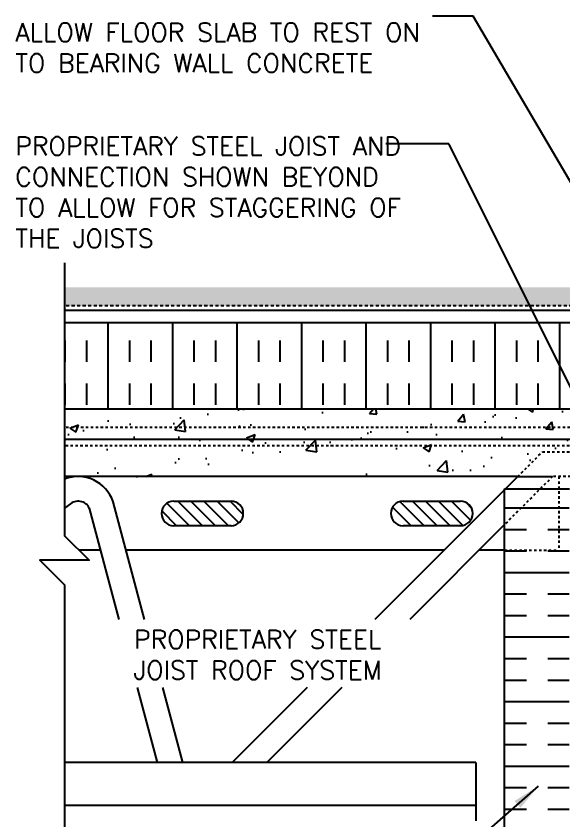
# Model space of a CAD drawing. Header units: inches. Extents: x 167.2 to 224.2, y 161.3 to 238.8.
# Drawn here: x 167.16 to 189.45, y 204.37 to 237.09 of the extents above; entities that cross this region are included whole.
import ezdxf

# ---------------------------------------------------------------- set-up
doc = ezdxf.new("R2010")
doc.units = ezdxf.units.IN
doc.header["$LTSCALE"] = 0.5
doc.header["$MEASUREMENT"] = 0
doc.linetypes.add('DASHED2', pattern=[0.375, 0.25, -0.125])
doc.linetypes.add('HIDDEN2', pattern=[0.1875, 0.125, -0.0625])
for name, color, linetype in [('HATCH', 12, 'Continuous'), ('Hidden2', 12, 'HIDDEN2'), ('line25', 2, 'Continuous'), ('LINE50', 5, 'Continuous'), ('LINE9', 9, 'Continuous'), ('TEXT', 4, 'Continuous')]:
    doc.layers.add(name, color=color, linetype=linetype)
doc.styles.add('DIM', font='romans.shx', dxfattribs={"width": 0.7})
doc.styles.add('ROMANS', font='romans.shx', dxfattribs={"height": 0.75})
doc.dimstyles.new('ext_12', dxfattribs={"dimscale": 12, "dimtxt": 0.075, "dimasz": 0.09375, "dimexe": 0.09375, "dimexo": 0.0625, "dimgap": 0.0625, "dimtad": 1, "dimdec": 1, "dimzin": 2, "dimdsep": 46, "dimlunit": 4, "dimtxsty": 'DIM', "dimcen": 0.09, "dimdle": 0.09375, "dimclrt": 4, "dimadec": 0, "dimazin": 0, "dimtfac": 1, "dimtdec": 1, "dimtmove": 2, "dimatfit": 3, "dimfxl": 1, "dimfrac": 2, "dimtolj": 1, "dimtzin": 0, "dimarcsym": 0})

msp = doc.modelspace()

# ---------------------------------------------------------------- hatches: boundary and pattern name
at = {"layer": 'HATCH'}
h = msp.add_hatch(dxfattribs=at)
h.set_pattern_fill('GRAVEL', color=256, style=0)
h.set_pattern_definition([(228.0128, (0.72, 1), (-7.999998232, -9.000001342), [0.134536, -13.319088]), (184.9697, (0.63, 0.9), (12.0000010515, 0.999991307), [0.230868, -22.855925]), (132.5104, (0.4, 0.88), (9.999990718, -11.000008674), [0.162788, -16.116032]), (267.2737, (0.01, 0.63), (0.999996018, 20.000000295), [0.210238, -20.813558]), (292.8337, (0, 0.42), (-5.0000099054, 11.999996412), [0.206155, -20.409373]), (357.2737, (0.08, 0.23), (-20.000000295, 0.999996018), [0.210238, -20.813558]), (37.6942, (0.29, 0.22), (-13.0000073456, -9.999990405), [0.278029, -27.524849]), (72.2553, (0.51, 0.39), (7.0000107627, 21.9999962312), [0.262488, -25.986321]), (121.4296, (0.59, 0.64), (-8.000008234, 12.9999950365), [0.21095, -20.884073]), (175.2364, (0.48, 0.82), (11.000000946, -0.999991533), [0.240832, -11.800763]), (222.3974, (0.24, 0.84), (-12.000007351, -10.999992082), [0.311448, -30.833375]), (138.8141, (1, 0.62), (-7.000002947, 5.999997313), [0.106301, -10.523844]), (171.4692, (0.92, 0.69), (12.999998285, -2.00000791), [0.202237, -20.021511]), (225, (0.72, 0.72), (-1e-16, -1.0000003), [0.141421, -1.272792]), (203.1986, (0.65, 0.84), (4.99999973, 2.000001325), [0.076158, -7.539615]), (291.8014, (0.58, 0.81), (-0.99999991, 3.00000027), [0.107703, -5.277462]), (30.9638, (0.62, 0.71), (2.99999802, 2.00000248), [0.174929, -5.656023]), (161.5651, (0.77, 0.8), (2.00000043, -0.9999984), [0.126491, -3.035787]), (16.3895, (0, 0.81), (10.000002198, 2.99999271), [0.1772, -17.542845]), (70.3462, (0.17, 0.86), (-3.999995247, -11.000002136), [0.148661, -14.717408]), (293.1986, (0.77, 1), (-2.000001325, 4.99999973), [0.152315, -7.463458]), (343.6105, (0.83, 0.86), (-10.000002198, 2.99999271), [0.1772, -17.542845]), (339.444, (0, 0.19), (-5.000001845, 1.999995996), [0.17088, -8.373124]), (294.7751, (0.16, 0.13), (-4.99999219, 11.000003422), [0.143178, -14.174643]), (66.8014, (0.78, 0), (2.000001325, 4.99999973), [0.152315, -7.463458]), (17.354, (0.84, 0.14), (-13.000002019, -3.999994502), [0.167631, -16.595424]), (69.444, (0.29, 0), (-1.999995996, -5.000001845), [0.08544, -8.458564]), (101.3099, (0.72, 0), (-0.99999763, 4.00000075), [0.05099, -5.048029]), (165.9638, (0.71, 0.05), (3.00000055, -0.99999806), [0.206155, -3.91695]), (186.009, (0.51, 0.1), (9.999999751, 0.9999993175), [0.19105, -18.913923]), (303.6901, (0.62, 0.62), (-1.00000133, 1.99999956), [0.144222, -3.461329]), (353.1572, (0.7, 0.5), (16.9999993655, -2.000007998), [0.251794, -24.927563]), (60.9454, (0.95, 0.47), (-4.000000027, -7.000000385), [0.102956, -10.192674]), (90, (1, 0.56), (-1, 1), [0.06, -0.94]), (120.2564, (0.49, 0.13), (3.999994887, -7.000002456), [0.138924, -13.75352]), (48.0128, (0.42, 0.25), (7.999998232, 9.000001342), [0.269072, -13.184552]), (0, (0.6, 0.45), (1, 1), [0.26, -0.74]), (325.3048, (0.86, 0.45), (-9.999994259, 7.00000861), [0.158114, -15.653274]), (254.0546, (0.99, 0.36), (-0.99999989, -4.000000127), [0.145602, -7.134508]), (207.646, (0.95, 0.22), (-18.999995807, -10.000007713), [0.237065, -23.469474]), (175.4261, (0.74, 0.11), (-13.0000005583, 0.999994801), [0.250799, -24.829074])])
h.paths.add_polyline_path([(222.191, 226.06), (169.127, 226.06), (169.127, 225.31), (222.191, 225.31)])
h = msp.add_hatch(dxfattribs=at)
h.set_pattern_fill('INSUL', color=256, scale=7, angle=90, style=0)
h.set_pattern_definition([(90, (226.028, 223.031), (-2.625, 2e-16), []), (90, (225.153, 223.031), (-2.625, 2e-16), [0.875, -0.875]), (90, (224.278, 223.031), (-2.625, 2e-16), [0.875, -0.875])])
h.paths.add_polyline_path([(222.191, 221.123), (222.191, 224.623), (169.127, 224.623), (169.127, 221.123)])
h = msp.add_hatch(dxfattribs=at)
h.set_pattern_fill('AR-CONC', color=256, scale=0.5)
h.set_pattern_definition([(50, (0, 0), (3.5863, -0.31376), [0.375, -4.125]), (355, (0, 0), (-0.693757, 3.76096), [0.3, -3.3]), (100.4514, (0.299, -0.026), (2.892544, 3.4472), [0.3187, -3.50571]), (46.1842, (0, 1), (5.336207, -0.827596), [0.5625, -6.1875]), (96.6356, (0.4447, 0.931), (4.67331, 4.87059), [0.47805, -5.25857]), (351.1842, (0, 1), (4.67331, 4.87059), [0.45, -4.95]), (21, (0.5, 0.75), (2.984535, -2.013094), [0.375, -4.125]), (326, (0.5, 0.75), (1.216577, 3.62575), [0.3, -3.3]), (71.4514, (0.7487, 0.5822), (4.20111, 1.612656), [0.3187, -3.50571]), (37.5, (0, 0), (0.0607993, 1.6644693), [0, -3.26, 0, -3.35, 0, -3.3125]), (7.5, (0, 0), (1.315348, 1.972059), [0, -1.91, 0, -3.185, 0, -1.2625]), (327.5, (-1.115, 0), (2.669112, -0.1127744), [0, -1.25, 0, -3.9, 0, -5.175]), (317.5, (-1.615, 0), (2.91593, 0.500525), [0, -1.625, 0, -2.59, 0, -3.675])])
h.paths.add_polyline_path([(198.159, 219.873), (198.409, 219.873), (222.191, 219.873), (222.191, 221.123), (169.127, 221.123), (169.127, 219.873), (192.921, 219.873), (193.171, 219.873), (193.171, 218.035, -0.170492), (193.407, 217.866, -0.520567), (193.902, 217.866, -0.520567), (194.288, 217.866, -0.520567), (194.838, 217.866, -0.520567), (195.528, 217.866, -0.520567), (195.941, 217.866, -0.520567), (196.345, 217.866, -0.520567), (196.631, 217.866, -0.520567), (196.882, 217.866, -0.520567), (197.481, 217.866, -0.520567), (197.729, 217.866, -0.509525), (198.159, 217.873)])
h.paths.add_polyline_path([(222.191, 219.623), (198.659, 219.623), (198.659, 219.373), (202.761, 219.373), (203.761, 218.373), (222.191, 218.373)], flags=17)
h.paths.add_polyline_path([(222.191, 219.873), (198.409, 219.873, -0.414214), (198.659, 219.623), (222.191, 219.623)], flags=17)
h.paths.add_polyline_path([(192.671, 219.623), (169.127, 219.623), (169.127, 218.373), (187.57, 218.373), (188.57, 219.373), (192.671, 219.373)], flags=17)
h.paths.add_polyline_path([(192.921, 219.873), (169.127, 219.873), (169.127, 219.623), (192.671, 219.623, -0.414214)], flags=17)
h = msp.add_hatch(dxfattribs=at)
h.set_pattern_fill('INSUL', color=256, scale=7, style=0)
h.set_pattern_definition([(0, (202.7909, 209.2244), (0, 2.625), []), (0, (202.7909, 210.0994), (0, 2.625), [0.875, -0.875]), (0, (202.7909, 210.9744), (0, 2.625), [0.875, -0.875])])
h.paths.add_polyline_path([(204.284, 214.373), (201.659, 214.373), (201.659, 204.373), (204.284, 204.373)])
h.paths.add_polyline_path([(187.034, 204.373), (189.659, 204.373), (189.659, 217.873), (187.034, 217.873)])
h.paths.add_polyline_path([(189.659, 203.873), (188.971, 203.873), (188.971, 203.623), (189.659, 203.623)])
h.paths.add_polyline_path([(187.471, 203.873), (187.034, 203.873), (187.034, 203.623), (187.471, 203.623)])
h = msp.add_hatch(dxfattribs=at)
h.set_pattern_fill('ANSI31', color=256, scale=3, style=0)
h.set_pattern_definition([(135, (175.0245, 216.6197), (0.265165, 0.265165), [])])
h.paths.add_polyline_path([(173.571, 216.373, -1), (173.571, 217.373), (175.903, 217.373, -1), (175.903, 216.373)])
h.paths.add_polyline_path([(182.902, 217.373), (185.234, 217.373, -1), (185.234, 216.373), (182.902, 216.373, -1)])

# ---------------------------------------------------------------- linework, layer by layer
at = {"layer": 'Hidden2', "linetype": 'HIDDEN2'}
for p, q in [((193.096, 220.373), (169.127, 220.373)), ((192.671, 219.623), (169.127, 219.623))]:
    msp.add_line(p, q, dxfattribs=at)
at = {"layer": 'Hidden2'}
for p, q in [((187.57, 218.373), (188.57, 219.373)), ((188.57, 219.373), (192.671, 219.373)), ((188.984, 218.373), (187.034, 216.423)), ((189.921, 218.373), (188.984, 218.373)), ((189.234, 218.373), (189.234, 215.373)), ((187.034, 215.373), (189.234, 215.373))]:
    msp.add_line(p, q, dxfattribs=at)
at = {"layer": 'line25'}
for p, q in [((169.127, 221.123), (222.191, 221.123)), ((187.034, 217.873), (189.671, 217.873))]:
    msp.add_line(p, q, dxfattribs=at)
msp.add_lwpolyline([(222.191, 224.623), (169.127, 224.623)], dxfattribs=at)
at = {"layer": 'LINE50', "color": 9, "linetype": 'DASHED2'}
msp.add_line((222.191, 225.31), (169.127, 225.31), dxfattribs=at)
at = {"layer": 'LINE50'}
msp.add_line((187.034, 203.623), (187.034, 217.873), dxfattribs=at)
at = {"layer": 'LINE9'}
for p, q in [((192.921, 219.873), (169.127, 219.873)), ((187.57, 218.373), (169.127, 218.373)), ((170.83, 218.373), (169.33, 218.373)), ((187.57, 218.373), (181.757, 212.561)), ((187.57, 218.373), (188.984, 218.373)), ((169.376, 217.268), (169.127, 217.092)), ((172.387, 212.561), (171.104, 217.35)), ((173.571, 217.373), (175.903, 217.373)), ((182.902, 217.373), (185.234, 217.373)), ((171.352, 212.561), (170.138, 217.091)), ((175.903, 216.373), (173.571, 216.373)), ((185.234, 216.373), (182.902, 216.373)), ((187.034, 216.423), (183.172, 212.561)), ((170.598, 215.373), (169.721, 215.373)), ((184.57, 215.373), (171.634, 215.373)), ((187.034, 215.373), (185.984, 215.373)), ((172.909, 206.748), (172.092, 209.798)), ((173.945, 206.748), (173.128, 209.798)), ((178.994, 209.798), (175.945, 206.748)), ((180.408, 209.798), (177.359, 206.748)), ((185.859, 206.748), (169.127, 206.748)), ((185.859, 206.748), (185.859, 204.373)), ((185.859, 204.998), (169.127, 204.998))]:
    msp.add_line(p, q, dxfattribs=at)
for points in [[(169.127, 227.062), (169.127, 215.967), (170.127, 214.967), (168.127, 214.967), (169.127, 213.967), (169.127, 202.873)], [(222.191, 225.123), (169.127, 225.123)]]:
    msp.add_lwpolyline(points, dxfattribs=at)
for centre, radius, start, end in [((169.682, 216.872), 1.5, 18.5652, 111.7254), ((169.682, 216.872), 0.5, 18.5652, 127.6781), ((173.571, 216.873), 0.5, 90, 270), ((175.903, 216.873), 0.5, 270, 90), ((182.902, 216.873), 0.5, 90, 270), ((185.234, 216.873), 0.5, 270, 90)]:
    msp.add_arc(centre, radius, start, end, dxfattribs=at)

# ---------------------------------------------------------------- texts
at = {"layer": 'TEXT', "char_height": 0.75, "style": 'ROMANS'}
for s, insert, width, attachment_point in [('ALLOW FLOOR SLAB TO REST ON TO BEARING WALL CONCRETE', (167.127, 235.806), 18.08617, 4), ('\\A1;PROPRIETARY STEEL JOIST AND CONNECTION SHOWN BEYOND TO ALLOW FOR STAGGERING OF THE JOISTS', (167.125, 229.931), 17.24537, 4), ('PROPRIETARY STEEL \\PJOIST ROOF SYSTEM', (176.986, 212.128), 19.5775, 2)]:
    msp.add_mtext(s, dxfattribs=dict(at, insert=insert, width=width, attachment_point=attachment_point))

# ---------------------------------------------------------------- leaders
at = {"layer": 'TEXT'}
for points in [[(195.363, 220.723), (185.75, 237.091), (184.097, 237.091)], [(191.345, 218.743), (184.769, 231.897), (182.203, 231.897)], [(188.404, 205.785), (183.874, 201.825), (182.713, 201.825)]]:
    msp.add_leader(points, dimstyle='ext_12', override={"dimgap": 0.0625, "dimtad": 0}, dxfattribs=at)

doc.saveas('drawing.dxf')
